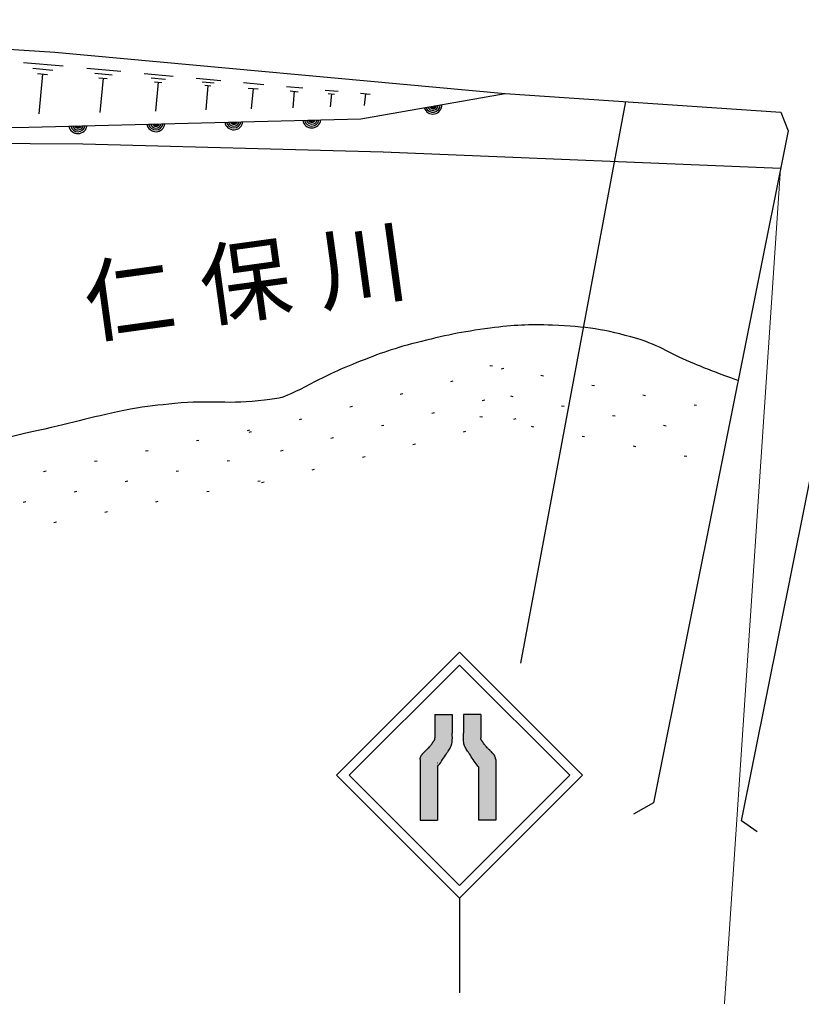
# Model space of a CAD drawing. Units: millimetres, scale not verified. Extents: x 40000 to 680000, y 20000 to 380000.
# Drawn here: x 79315 to 109396, y 240724 to 278335 of the extents above; entities that cross this region are included whole.
import ezdxf

# ---------------------------------------------------------------- set-up
doc = ezdxf.new("R2010")
doc.units = ezdxf.units.MM
doc.header["$LTSCALE"] = 1000
for name, color, linetype, lineweight in [('M-BGD', 7, 'Continuous', 25), ('M-STR-HTXT', 7, 'Continuous', 13), ('M-STR-STRC', 7, 'Continuous', 25)]:
    doc.layers.add(name, color=color, linetype=linetype, lineweight=lineweight)
doc.styles.add('ＭＳ ゴシック', font='')
doc.styles.get('ＭＳ ゴシック').set_extended_font_data('MS Gothic')

msp = doc.modelspace()

# ---------------------------------------------------------------- hatches: boundary and pattern name
at = {"layer": 'M-STR-STRC'}
h = msp.add_hatch(color=256, dxfattribs=at)
edge = h.paths.add_edge_path()
edge.add_line((95963, 250859), (95963, 251583))
edge.add_line((95963, 251583), (95295, 251583))
edge.add_line((95295, 251583), (95295, 250685))
edge.add_spline(control_points=[(95295, 250685), (95295, 250684), (95295, 250679), (95295, 250678), (95295, 250674), (95295, 250663), (95295, 250659), (95294, 250654), (95293, 250640), (95293, 250635), (95292, 250630), (95289, 250616), (95288, 250612), (95287, 250609), (95283, 250601), (95282, 250598), (95280, 250596), (95276, 250589), (95274, 250587), (95273, 250585), (95267, 250579), (95266, 250577), (95264, 250575), (95259, 250570), (95257, 250568), (95255, 250565), (95248, 250555), (95245, 250552), (95243, 250549), (95236, 250539), (95234, 250535), (95232, 250532), (95225, 250521), (95223, 250518), (95221, 250514), (95215, 250503), (95212, 250500), (95196, 250477), (95147, 250407), (95129, 250384), (95111, 250362), (95054, 250300), (95034, 250279), (95015, 250259), (94955, 250201), (94935, 250182), (94916, 250163), (94859, 250108), (94840, 250090), (94836, 250086), (94823, 250073), (94819, 250068), (94815, 250064), (94802, 250049), (94799, 250045), (94794, 250039), (94783, 250022), (94779, 250017), (94776, 250010), (94765, 249989), (94762, 249982), (94758, 249973), (94749, 249946), (94746, 249937), (94743, 249929), (94735, 249902), (94732, 249893), (94731, 249886), (94725, 249866), (94724, 249859), (94723, 249856), (94721, 249848), (94721, 249845)], knot_values=[0, 0, 0, 0, 1, 1, 1, 2, 2, 2, 3, 3, 3, 4, 4, 4, 5, 5, 5, 6, 6, 6, 7, 7, 7, 8, 8, 8, 9, 9, 9, 10, 10, 10, 11, 11, 11, 12, 12, 12, 13, 13, 13, 14, 14, 14, 15, 15, 15, 16, 16, 16, 17, 17, 17, 18, 18, 18, 19, 19, 19, 20, 20, 20, 21, 21, 21, 22, 22, 22, 23, 23, 23, 24, 24, 24, 24], degree=3, periodic=0)
edge.add_line((94721, 249845), (94721, 247509))
edge.add_line((94721, 247509), (95388, 247509))
edge.add_line((95388, 247509), (95388, 249703))
edge.add_spline(control_points=[(95388, 249703), (95388, 249703), (95386, 249673), (95388, 249704), (95383, 249655), (95388, 249705), (95388, 249706), (95387, 249706), (95372, 249676), (95387, 249708), (95387, 249709), (95386, 249711), (95383, 249633), (95383, 249714), (95375, 249726), (95379, 249638), (95366, 249724), (95357, 249708), (95372, 249661), (95372, 249651), (95358, 249659), (95372, 249645), (95388, 249630), (95371, 249626), (95388, 249619), (95388, 249567), (95313, 249513), (95388, 249593), (95388, 249543), (95418, 249600), (95437, 249624), (95493, 249690), (95559, 249797), (95589, 249841), (95619, 249886), (95707, 250022), (95737, 250068), (95751, 250088), (95792, 250149), (95806, 250169), (95816, 250185), (95848, 250233), (95858, 250249), (95866, 250262), (95890, 250301), (95897, 250315), (95904, 250327), (95921, 250363), (95925, 250376), (95931, 250392), (95945, 250440), (95948, 250456), (95952, 250475), (95959, 250531), (95960, 250550), (95962, 250573), (95964, 250642), (95965, 250665), (95965, 250693), (95964, 250779), (95964, 250807), (95964, 250811), (95963, 250822), (95963, 250826), (95963, 250829), (95963, 250839), (95963, 250843), (95963, 250845), (95963, 250852), (95963, 250855), (95963, 250856), (95963, 250858), (95963, 250859)], knot_values=[0, 0, 0, 0, 1, 1, 1, 2, 2, 2, 3, 3, 3, 4, 4, 4, 5, 5, 5, 6, 6, 6, 7, 7, 7, 8, 8, 8, 9, 9, 9, 10, 10, 10, 11, 11, 11, 12, 12, 12, 13, 13, 13, 14, 14, 14, 15, 15, 15, 16, 16, 16, 17, 17, 17, 18, 18, 18, 19, 19, 19, 20, 20, 20, 21, 21, 21, 22, 22, 22, 23, 23, 23, 24, 24, 24, 24], degree=3, periodic=0)
h = msp.add_hatch(color=256, dxfattribs=at)
edge = h.paths.add_edge_path()
edge.add_line((96396, 250859), (96396, 251583))
edge.add_line((96396, 251583), (97064, 251583))
edge.add_line((97064, 251583), (97064, 250685))
edge.add_spline(control_points=[(97064, 250685), (97064, 250684), (97064, 250679), (97064, 250678), (97064, 250674), (97064, 250663), (97064, 250659), (97064, 250654), (97065, 250640), (97066, 250635), (97067, 250630), (97070, 250616), (97071, 250612), (97072, 250609), (97075, 250601), (97077, 250598), (97078, 250596), (97083, 250589), (97084, 250587), (97086, 250585), (97091, 250579), (97093, 250577), (97094, 250575), (97100, 250570), (97101, 250568), (97104, 250565), (97111, 250555), (97113, 250552), (97116, 250549), (97122, 250539), (97124, 250535), (97127, 250532), (97133, 250521), (97135, 250518), (97137, 250514), (97144, 250503), (97146, 250500), (97162, 250477), (97211, 250407), (97229, 250384), (97247, 250362), (97305, 250300), (97324, 250279), (97343, 250259), (97403, 250201), (97423, 250182), (97442, 250163), (97499, 250108), (97518, 250090), (97523, 250086), (97535, 250073), (97540, 250068), (97544, 250064), (97556, 250049), (97560, 250045), (97564, 250039), (97576, 250022), (97579, 250017), (97583, 250010), (97593, 249989), (97596, 249982), (97600, 249973), (97610, 249946), (97613, 249937), (97616, 249929), (97623, 249902), (97626, 249893), (97628, 249886), (97633, 249866), (97635, 249859), (97635, 249856), (97637, 249848), (97638, 249845)], knot_values=[0, 0, 0, 0, 1, 1, 1, 2, 2, 2, 3, 3, 3, 4, 4, 4, 5, 5, 5, 6, 6, 6, 7, 7, 7, 8, 8, 8, 9, 9, 9, 10, 10, 10, 11, 11, 11, 12, 12, 12, 13, 13, 13, 14, 14, 14, 15, 15, 15, 16, 16, 16, 17, 17, 17, 18, 18, 18, 19, 19, 19, 20, 20, 20, 21, 21, 21, 22, 22, 22, 23, 23, 23, 24, 24, 24, 24], degree=3, periodic=0)
edge.add_line((97638, 249845), (97638, 247509))
edge.add_line((97638, 247509), (96970, 247509))
edge.add_line((96970, 247509), (96970, 249703))
edge.add_spline(control_points=[(96970, 249703), (96970, 249703), (96972, 249673), (96970, 249704), (96976, 249655), (96971, 249705), (96971, 249706), (96971, 249706), (96986, 249676), (96972, 249708), (96972, 249709), (96972, 249711), (96975, 249633), (96975, 249714), (96983, 249726), (96980, 249638), (96993, 249724), (97001, 249708), (96986, 249661), (96987, 249651), (97000, 249659), (96986, 249645), (96970, 249630), (96987, 249626), (96970, 249619), (96970, 249567), (97046, 249513), (96970, 249593), (96970, 249543), (96940, 249600), (96921, 249624), (96865, 249690), (96800, 249797), (96770, 249841), (96740, 249886), (96651, 250022), (96621, 250068), (96607, 250088), (96566, 250149), (96553, 250169), (96542, 250185), (96510, 250233), (96500, 250249), (96492, 250262), (96468, 250301), (96461, 250315), (96455, 250327), (96438, 250363), (96433, 250376), (96427, 250392), (96414, 250440), (96411, 250456), (96407, 250475), (96400, 250531), (96398, 250550), (96396, 250573), (96394, 250642), (96394, 250665), (96393, 250693), (96394, 250779), (96395, 250807), (96395, 250811), (96395, 250822), (96395, 250826), (96395, 250829), (96395, 250839), (96395, 250843), (96396, 250845), (96396, 250852), (96396, 250855), (96396, 250856), (96396, 250858), (96396, 250859)], knot_values=[0, 0, 0, 0, 1, 1, 1, 2, 2, 2, 3, 3, 3, 4, 4, 4, 5, 5, 5, 6, 6, 6, 7, 7, 7, 8, 8, 8, 9, 9, 9, 10, 10, 10, 11, 11, 11, 12, 12, 12, 13, 13, 13, 14, 14, 14, 15, 15, 15, 16, 16, 16, 17, 17, 17, 18, 18, 18, 19, 19, 19, 20, 20, 20, 21, 21, 21, 22, 22, 22, 23, 23, 23, 24, 24, 24, 24], degree=3, periodic=0)

# ---------------------------------------------------------------- linework, layer by layer
at = {"layer": 'M-BGD'}
for p, q in [((79464, 276687), (80996, 276547)), ((79829, 276461), (80595, 276390)), ((81901, 276464), (83215, 276343)), ((80003, 276252), (80386, 276216)), ((80195, 276234), (80054, 274702)), ((82214, 276269), (82872, 276209)), ((82364, 276090), (82692, 276060)), ((82528, 276075), (82407, 274760)), ((84110, 276261), (85229, 276158)), ((84377, 276096), (84936, 276044)), ((86114, 276077), (87054, 275991)), ((84504, 275943), (84784, 275917)), ((84644, 275930), (84541, 274812)), ((86338, 275938), (86808, 275895)), ((86445, 275810), (86680, 275788)), ((86563, 275799), (86476, 274859)), ((87932, 275911), (88710, 275839)), ((88108, 275698), (88497, 275662)), ((89580, 275759), (90211, 275701)), ((88303, 275680), (88231, 274902)), ((89723, 275587), (90039, 275558)), ((89881, 275573), (89823, 274941)), ((91074, 275622), (91573, 275577)), ((91187, 275486), (91437, 275463)), ((91312, 275475), (91266, 274976)), ((92435, 275497), (92802, 275464)), ((92618, 275481), (92576, 275021)), ((97407, 265017), (97505, 264998)), ((97843, 264886), (97940, 264910)), ((95903, 264399), (96000, 264424)), ((99371, 264640), (99469, 264621)), ((101335, 264262), (101433, 264243)), ((93963, 263913), (94060, 263937)), ((97116, 263672), (97213, 263697)), ((98200, 263846), (98298, 263828)), ((103299, 263884), (103397, 263865)), ((92023, 263426), (92120, 263451)), ((100164, 263469), (100262, 263450)), ((105263, 263506), (105361, 263488)), ((90083, 262940), (90180, 262964)), ((95176, 263186), (95273, 263210)), ((97029, 263053), (97127, 263034)), ((98329, 262946), (98426, 262970)), ((102128, 263091), (102226, 263072)), ((88081, 262518), (88179, 262538)), ((93236, 262700), (93333, 262724)), ((98993, 262676), (99091, 262657)), ((104092, 262713), (104190, 262694)), ((88143, 262454), (88240, 262478)), ((91296, 262213), (91393, 262238)), ((96389, 262459), (96486, 262484)), ((100957, 262298), (101055, 262279)), ((86120, 262123), (86218, 262143)), ((94449, 261973), (94546, 261997)), ((102921, 261920), (103019, 261901)), ((84160, 261727), (84258, 261747)), ((89356, 261727), (89453, 261751)), ((92509, 261486), (92606, 261511)), ((104885, 261542), (104983, 261524)), ((82199, 261332), (82297, 261351)), ((87298, 261340), (87396, 261360)), ((90569, 261000), (90666, 261024)), ((80239, 260936), (80337, 260956)), ((85338, 260945), (85436, 260965)), ((83377, 260549), (83475, 260569)), ((88476, 260558), (88574, 260578)), ((88629, 260514), (88726, 260538)), ((81417, 260154), (81515, 260173)), ((86516, 260162), (86614, 260182)), ((79456, 259758), (79554, 259778)), ((84555, 259767), (84653, 259787)), ((82595, 259371), (82693, 259391)), ((80634, 258976), (80732, 258995))]:
    msp.add_line(p, q, dxfattribs=at)
for points in [[(61343, 278335), (80674, 277078), (97999, 275489)], [(61801, 273898), (79670, 274196), (92447, 274508), (97999, 275489)], [(97999, 275489), (108607, 274771), (108879, 274050), (103706, 248179), (102938, 247747)], [(107697, 247059), (107089, 247491), (112463, 274234), (113189, 274757)], [(108589, 272601), (93301, 273235), (81751, 273531), (65531, 273643), (61826, 273656)]]:
    msp.add_lwpolyline(points, dxfattribs=at)
for centre, radius, start, end in [((95214, 275052), 354, 198.8148, 1.22), ((95214, 275052), 283, 201.0389, 358.996), ((95214, 275052), 212, 204.7852, 355.2496), ((95214, 275052), 142, 212.4969, 347.5379), ((95214, 275052), 100, 222.8146, 337.2202), ((81559, 274297), 354, 190.1972, 352.6024), ((81559, 274297), 283, 192.4213, 350.3784), ((81559, 274297), 212, 196.1676, 346.632), ((81559, 274297), 142, 203.8793, 338.9203), ((81559, 274297), 100, 214.197, 328.6026), ((84558, 274370), 354, 190.1972, 352.6024), ((84558, 274370), 283, 192.4213, 350.3784), ((84558, 274370), 212, 196.1676, 346.632), ((84558, 274370), 142, 203.8793, 338.9203), ((84558, 274370), 100, 214.197, 328.6026), ((87557, 274443), 354, 190.1972, 352.6024), ((87557, 274443), 283, 192.4213, 350.3784), ((87557, 274443), 212, 196.1676, 346.632), ((87557, 274443), 142, 203.8793, 338.9203), ((87557, 274443), 100, 214.197, 328.6026), ((90556, 274516), 354, 190.1972, 352.6024), ((90556, 274516), 283, 192.4213, 350.3784), ((90556, 274516), 212, 196.1676, 346.632), ((90556, 274516), 142, 203.8793, 338.9203), ((90556, 274516), 100, 214.197, 328.6026)]:
    msp.add_arc(centre, radius, start, end, dxfattribs=at)
msp.add_open_spline([(106956, 264433), (106149, 264729), (105933, 264813), (105284, 265075), (104404, 265431), (103970, 265785), (103059, 266052), (101831, 266412), (101102, 266513), (99824, 266564), (98886, 266601), (98354, 266574), (97423, 266452), (96298, 266305), (95672, 266173), (94573, 265892), (93594, 265641), (93062, 265432), (92123, 265059), (91751, 264911), (91548, 264814), (91186, 264643), (90526, 264330), (90184, 264094), (89505, 263826), (89221, 263714), (89039, 263724), (88737, 263682), (87404, 263495), (86632, 263695), (85294, 263554), (84623, 263483), (84243, 263458), (83581, 263330), (82185, 263060), (81422, 262819), (80034, 262513), (79031, 262292), (78474, 262128), (77457, 261985), (76266, 261817), (75578, 261955), (74382, 261825), (73428, 261720), (72918, 261491), (71965, 261376), (71511, 261322), (71253, 261330), (70796, 261328), (69897, 261324), (69396, 261416), (68498, 261440), (67604, 261464), (67103, 261451), (66209, 261472), (64981, 261502), (64585, 261527), (63068, 261604)], degree=3, knots=[0, 0, 0, 0, 1, 1, 1, 2, 2, 2, 3, 3, 3, 4, 4, 4, 5, 5, 5, 6, 6, 6, 7, 7, 7, 8, 8, 8, 9, 9, 9, 10, 10, 10, 11, 11, 11, 12, 12, 12, 13, 13, 13, 14, 14, 14, 15, 15, 15, 16, 16, 16, 17, 17, 17, 18, 18, 18, 19, 19, 19, 19], dxfattribs=at)
at = {"layer": 'M-STR-HTXT'}
msp.add_line((108589, 272601), (105910, 232712), dxfattribs=at)
at = {"layer": 'M-STR-STRC'}
for p, q in [((102622, 275176), (98587, 253551)), ((91503, 249241), (96241, 253979)), ((96241, 253979), (100978, 249241)), ((91998, 249241), (96241, 253484)), ((96241, 253484), (100483, 249241)), ((95295, 251583), (95963, 251583)), ((95295, 251583), (95295, 250685)), ((95963, 251583), (95963, 250859)), ((97064, 251583), (96396, 251583)), ((96396, 251583), (96396, 250859)), ((97064, 251583), (97064, 250685)), ((94721, 249845), (94721, 247509)), ((97638, 249845), (97638, 247509)), ((95388, 249562), (95388, 247509)), ((96970, 249562), (96970, 247509)), ((91503, 249241), (96241, 244503)), ((91998, 249241), (96241, 244998)), ((96241, 244998), (100483, 249241)), ((96241, 244503), (100978, 249241)), ((94721, 247509), (95388, 247509)), ((97638, 247509), (96970, 247509)), ((96241, 244503), (96241, 240868))]:
    msp.add_line(p, q, dxfattribs=at)
for points, knots in [([(94721, 249845), (94721, 249848), (94723, 249856), (94724, 249859), (94725, 249866), (94731, 249886), (94732, 249893), (94735, 249902), (94743, 249929), (94746, 249937), (94749, 249946), (94758, 249973), (94762, 249982), (94765, 249989), (94776, 250010), (94779, 250017), (94783, 250022), (94794, 250039), (94799, 250045), (94802, 250049), (94815, 250064), (94819, 250068), (94823, 250073), (94836, 250086), (94840, 250090), (94859, 250108), (94916, 250163), (94935, 250182), (94955, 250201), (95015, 250259), (95034, 250279), (95054, 250300), (95111, 250362), (95129, 250384), (95147, 250407), (95196, 250477), (95212, 250500), (95215, 250503), (95221, 250514), (95223, 250518), (95225, 250521), (95232, 250532), (95234, 250535), (95236, 250539), (95243, 250549), (95245, 250552), (95248, 250555), (95255, 250565), (95257, 250568), (95259, 250570), (95264, 250575), (95266, 250577), (95267, 250579), (95273, 250585), (95274, 250587), (95276, 250589), (95280, 250596), (95282, 250598), (95283, 250601), (95287, 250609), (95288, 250612), (95289, 250616), (95292, 250630), (95293, 250635), (95293, 250640), (95294, 250654), (95295, 250659), (95295, 250663), (95295, 250674), (95295, 250678), (95295, 250679), (95295, 250684), (95295, 250685)], [0, 0, 0, 0, 1, 1, 1, 2, 2, 2, 3, 3, 3, 4, 4, 4, 5, 5, 5, 6, 6, 6, 7, 7, 7, 8, 8, 8, 9, 9, 9, 10, 10, 10, 11, 11, 11, 12, 12, 12, 13, 13, 13, 14, 14, 14, 15, 15, 15, 16, 16, 16, 17, 17, 17, 18, 18, 18, 19, 19, 19, 20, 20, 20, 21, 21, 21, 22, 22, 22, 23, 23, 23, 24, 24, 24, 24]), ([(95388, 249562), (95403, 249575), (95421, 249605), (95437, 249624), (95505, 249702), (95530, 249756), (95589, 249841), (95648, 249929), (95679, 249980), (95737, 250068), (95764, 250108), (95779, 250130), (95806, 250169), (95826, 250200), (95838, 250217), (95858, 250249), (95874, 250274), (95884, 250288), (95897, 250315), (95910, 250338), (95916, 250351), (95925, 250376), (95937, 250407), (95941, 250425), (95948, 250456), (95956, 250492), (95957, 250513), (95960, 250550), (95964, 250595), (95964, 250620), (95965, 250665), (95965, 250721), (95964, 250752), (95964, 250807), (95964, 250815), (95963, 250819), (95963, 250826), (95963, 250833), (95963, 250836), (95963, 250843), (95963, 250847), (95963, 250850), (95963, 250855), (95963, 250856), (95963, 250857), (95963, 250859)], [0, 0, 0, 0, 1, 1, 1, 2, 2, 2, 3, 3, 3, 4, 4, 4, 5, 5, 5, 6, 6, 6, 7, 7, 7, 8, 8, 8, 9, 9, 9, 10, 10, 10, 11, 11, 11, 12, 12, 12, 13, 13, 13, 14, 14, 14, 15, 15, 15, 15]), ([(96970, 249562), (96956, 249575), (96938, 249605), (96921, 249624), (96854, 249702), (96828, 249756), (96770, 249841), (96711, 249929), (96680, 249980), (96621, 250068), (96595, 250108), (96579, 250130), (96553, 250169), (96532, 250200), (96520, 250217), (96500, 250249), (96484, 250274), (96475, 250288), (96461, 250315), (96449, 250338), (96442, 250351), (96433, 250376), (96422, 250407), (96417, 250425), (96411, 250456), (96403, 250492), (96402, 250513), (96398, 250550), (96394, 250595), (96394, 250620), (96394, 250665), (96393, 250721), (96394, 250752), (96395, 250807), (96395, 250815), (96395, 250819), (96395, 250826), (96395, 250833), (96395, 250836), (96395, 250843), (96396, 250847), (96396, 250850), (96396, 250855), (96396, 250856), (96396, 250857), (96396, 250859)], [0, 0, 0, 0, 1, 1, 1, 2, 2, 2, 3, 3, 3, 4, 4, 4, 5, 5, 5, 6, 6, 6, 7, 7, 7, 8, 8, 8, 9, 9, 9, 10, 10, 10, 11, 11, 11, 12, 12, 12, 13, 13, 13, 14, 14, 14, 15, 15, 15, 15]), ([(97638, 249845), (97637, 249848), (97635, 249856), (97635, 249859), (97633, 249866), (97628, 249886), (97626, 249893), (97623, 249902), (97616, 249929), (97613, 249937), (97610, 249946), (97600, 249973), (97596, 249982), (97593, 249989), (97583, 250010), (97579, 250017), (97576, 250022), (97564, 250039), (97560, 250045), (97556, 250049), (97544, 250064), (97540, 250068), (97535, 250073), (97523, 250086), (97518, 250090), (97499, 250108), (97442, 250163), (97423, 250182), (97403, 250201), (97343, 250259), (97324, 250279), (97305, 250300), (97247, 250362), (97229, 250384), (97211, 250407), (97162, 250477), (97146, 250500), (97144, 250503), (97137, 250514), (97135, 250518), (97133, 250521), (97127, 250532), (97124, 250535), (97122, 250539), (97116, 250549), (97113, 250552), (97111, 250555), (97104, 250565), (97101, 250568), (97100, 250570), (97094, 250575), (97093, 250577), (97091, 250579), (97086, 250585), (97084, 250587), (97083, 250589), (97078, 250596), (97077, 250598), (97075, 250601), (97072, 250609), (97071, 250612), (97070, 250616), (97067, 250630), (97066, 250635), (97065, 250640), (97064, 250654), (97064, 250659), (97064, 250663), (97064, 250674), (97064, 250678), (97064, 250679), (97064, 250684), (97064, 250685)], [0, 0, 0, 0, 1, 1, 1, 2, 2, 2, 3, 3, 3, 4, 4, 4, 5, 5, 5, 6, 6, 6, 7, 7, 7, 8, 8, 8, 9, 9, 9, 10, 10, 10, 11, 11, 11, 12, 12, 12, 13, 13, 13, 14, 14, 14, 15, 15, 15, 16, 16, 16, 17, 17, 17, 18, 18, 18, 19, 19, 19, 20, 20, 20, 21, 21, 21, 22, 22, 22, 23, 23, 23, 24, 24, 24, 24]), ([(95388, 249703), (95388, 249703), (95388, 249703), (95388, 249704), (95388, 249704), (95388, 249705), (95388, 249706), (95387, 249707), (95387, 249707), (95387, 249708), (95386, 249709), (95386, 249711), (95386, 249711)], [0, 0, 0, 0, 1, 1, 1, 2, 2, 2, 3, 3, 3, 4, 4, 4, 4]), ([(96970, 249703), (96970, 249703), (96970, 249703), (96970, 249704), (96970, 249704), (96971, 249705), (96971, 249706), (96971, 249707), (96971, 249707), (96972, 249708), (96972, 249709), (96972, 249711), (96973, 249711)], [0, 0, 0, 0, 1, 1, 1, 2, 2, 2, 3, 3, 3, 4, 4, 4, 4])]:
    msp.add_open_spline(points, degree=3, knots=knots, dxfattribs=at)

# ---------------------------------------------------------------- texts
at = {"layer": 'M-BGD', "insert": (88723, 266744), "char_height": 2566, "attachment_point": 8, "rotation": 7.853, "style": 'ＭＳ ゴシック'}
msp.add_mtext('\\T1.29;仁保川', dxfattribs=at)

doc.saveas('drawing.dxf')
